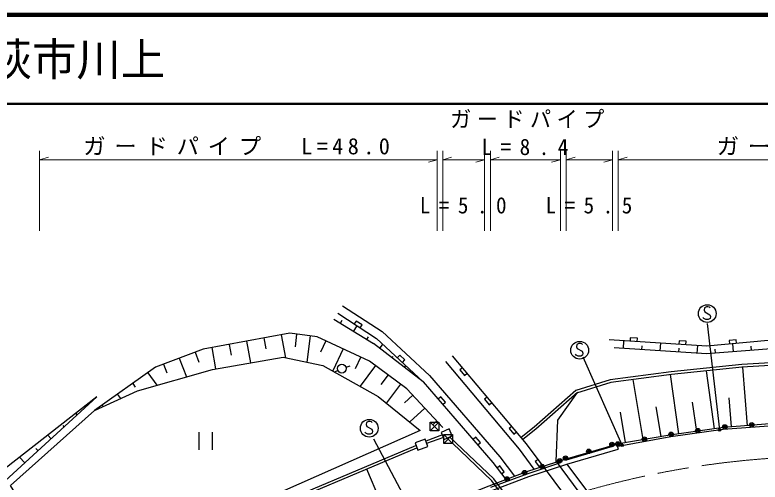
# Model space of a CAD drawing. Units: millimetres, scale not verified. Extents: x 40000 to 680000, y 20000 to 380000.
# Drawn here: x 408106 to 491914, y 327406 to 380000 of the extents above; entities that cross this region are included whole.
import ezdxf
from ezdxf.enums import TextEntityAlignment as Align

# ---------------------------------------------------------------- set-up
doc = ezdxf.new("R2010")
doc.units = ezdxf.units.MM
doc.header["$LTSCALE"] = 1000
doc.linetypes.add('CHAIN', pattern=[18.5, 12, -1.5, 3.5, -1.5])
for name, color, linetype, lineweight in [('M-BGD', 7, 'Continuous', 25), ('M-BMK', 2, 'CHAIN', 13), ('M-STR-HTXT', 7, 'Continuous', 13), ('M-STR-STRC', 7, 'Continuous', 25), ('M-TTL', 2, 'Continuous', 140), ('M-TTL-LINE', 7, 'Continuous', 50)]:
    doc.layers.add(name, color=color, linetype=linetype, lineweight=lineweight)
doc.layers.add('M-TTL-TXT', color=7, linetype='Continuous')
doc.styles.add('ＭＳ ゴシック', font='')
doc.styles.get('ＭＳ ゴシック').set_extended_font_data('MS Gothic')

msp = doc.modelspace()

# ---------------------------------------------------------------- linework, layer by layer
at = {"layer": 'M-BGD'}
for p, q in [((443969, 345746), (448433, 342995)), ((444713, 345287), (444917, 345619)), ((446201, 344370), (446588, 344998)), ((436096, 343629), (436322, 342393)), ((438047, 343987), (438521, 341404)), ((439789, 344068), (439609, 342645)), ((441323, 343874), (440947, 340914)), ((447689, 343453), (447872, 343749)), ((432193, 342914), (432415, 341700)), ((434144, 343271), (434593, 340822)), ((443070, 343319), (442467, 342024)), ((454020, 338713), (448433, 342995)), ((449132, 342459), (449486, 342921)), ((476538, 342450), (476594, 343312)), ((480692, 342175), (480750, 343049)), ((484847, 341901), (484905, 342786)), ((488921, 342069), (488849, 342995)), ((428376, 342035), (428808, 340908)), ((430241, 342556), (430682, 340151)), ((445032, 342405), (443874, 339921)), ((478615, 342313), (478644, 342746)), ((482770, 342038), (482799, 342478)), ((486897, 341911), (486863, 342359)), ((490945, 342226), (490908, 342704)), ((426596, 341352), (427400, 339259)), ((446993, 341491), (446380, 340175)), ((450529, 341389), (450655, 341554)), ((423927, 340328), (417076, 335450)), ((424817, 340669), (425188, 339703)), ((445347, 340343), (445821, 340500)), ((448673, 340515), (446951, 338193)), ((451925, 340318), (452077, 340516)), ((490497, 333756), (489966, 340341)), ((423071, 339718), (424070, 338314)), ((444421, 339969), (443971, 339752)), ((450072, 339477), (449277, 338406)), ((482777, 332833), (481839, 339508)), ((486790, 333397), (485873, 339925)), ((453322, 339248), (453347, 339281)), ((478780, 332190), (477646, 338949)), ((421358, 338499), (421640, 338102)), ((451471, 338439), (449893, 336313)), ((417335, 337000), (404379, 326892)), ((407025, 327533), (417335, 337000)), ((419645, 337279), (419982, 336806)), ((452850, 337194), (451911, 336316)), ((416598, 336324), (416571, 336354)), ((484783, 333115), (484320, 336417)), ((488694, 333611), (488431, 336885)), ((417932, 336060), (417989, 335981)), ((454209, 335741), (452534, 334174)), ((476784, 331856), (476211, 335269)), ((480776, 332525), (480214, 335871)), ((415125, 334972), (414962, 335149)), ((413652, 333619), (413517, 333767)), ((454798, 334170), (455798, 333170)), ((454798, 333170), (455798, 334170)), ((455568, 334288), (455062, 333815)), ((487778, 333358), (496805, 334049)), ((428797, 333034), (428797, 331034)), ((430317, 331034), (430317, 333034)), ((456330, 332766), (457330, 331766)), ((456330, 331766), (457330, 332766)), ((481862, 332524), (487778, 333358)), ((412180, 332267), (411799, 332681)), ((456197, 332718), (454303, 332028)), ((456299, 332436), (454406, 331746)), ((475961, 331454), (481862, 332524)), ((410707, 330914), (410462, 331181)), ((475327, 331399), (470105, 329874)), ((409234, 329562), (408636, 330213)), ((469464, 329575), (465797, 328334)), ((468994, 329719), (474201, 322714)), ((470166, 329424), (474691, 323413)), ((450398, 322434), (447684, 328852)), ((465797, 328334), (461577, 326818))]:
    msp.add_line(p, q, dxfattribs=at)
for points in [[(543602, 355288), (532720, 353828), (516895, 348704), (497684, 343814), (485914, 342722), (474954, 343415)], [(542877, 354421), (532830, 352827), (517166, 347736), (498028, 342777), (485885, 341833), (475499, 342518)], [(444960, 347249), (449409, 344357), (454741, 339408), (462626, 330256), (464285, 328060)], [(444415, 346411), (448791, 343565), (454020, 338713), (461848, 329628), (463310, 327692)], [(446939, 344770), (447157, 345105), (446486, 345541), (446268, 345206)], [(456248, 333562), (452170, 337921), (447974, 341034), (442090, 343776), (439023, 344166), (429265, 342377), (423927, 340328)], [(478093, 343217), (478119, 343616), (477320, 343666), (477295, 343267)], [(483573, 342870), (483598, 343270), (482800, 343320), (482775, 342921)], [(489255, 343032), (489218, 343430), (488421, 343357), (488458, 342958)], [(535697, 338238), (520205, 343269), (509299, 341259), (500665, 341297), (489851, 340634)], [(535604, 337953), (520185, 342960), (509326, 340959), (500673, 340997), (489869, 340335)], [(451699, 340867), (451971, 341160), (451385, 341704), (451113, 341411)], [(474960, 319203), (465636, 331725), (457335, 341634)], [(466520, 328862), (464851, 331104), (456568, 340991)], [(458461, 340289), (458155, 340032), (458668, 339419), (458975, 339676)], [(489851, 340634), (481917, 339821), (475053, 338907), (471184, 337700)], [(489881, 340336), (481952, 339523), (475118, 338613), (471273, 337414)], [(456238, 336138), (456541, 336399), (456019, 337006), (455716, 336744)], [(461228, 336986), (460922, 336729), (461435, 336116), (461742, 336372)], [(471184, 337700), (466518, 333583), (465051, 332437)], [(471382, 337475), (466710, 333352), (465236, 332201)], [(468994, 329719), (469159, 334378), (471382, 337475)], [(463995, 333683), (463689, 333426), (464202, 332813), (464509, 333069)], [(530947, 329706), (526632, 330812), (517833, 332707), (511864, 333616), (505747, 334098), (496804, 334263), (487793, 333538), (481773, 332693), (475786, 331688), (475954, 331112)], [(468024, 319638), (461968, 327763), (457037, 332483)], [(460152, 331596), (460455, 331857), (459933, 332463), (459630, 332202)], [(453148, 331488), (434153, 323457), (422496, 318716), (419167, 316684), (409855, 315582)], [(453265, 331212), (434268, 323180), (422634, 318448), (419398, 316396), (409890, 315284)], [(455671, 324663), (461149, 326878), (465699, 328593), (469988, 329998), (475786, 331688)], [(455896, 324107), (461368, 326319), (465898, 328027), (470166, 329424), (475954, 331112)], [(467784, 319458), (461743, 327563), (457330, 331788)], [(466951, 329958), (466630, 329719), (467108, 329078), (467428, 329317)], [(462820, 328341), (463139, 328582), (462657, 329220), (462338, 328979)]]:
    msp.add_lwpolyline(points, dxfattribs=at)
for points in [[(408981, 324783), (407619, 327020), (417076, 335450), (421894, 337697), (430335, 340091), (438276, 341453), (442753, 340550), (448971, 337060), (453699, 333230), (430275, 322867), (422045, 320122), (418492, 318407), (408270, 317501)], [(454798, 333170), (454798, 334170), (455798, 334170), (455798, 333170)], [(456033, 332984), (456395, 332189), (457296, 332600), (456934, 333394)], [(456330, 331766), (456330, 332766), (457330, 332766), (457330, 331766)], [(453413, 331003), (454546, 331407), (454252, 332233), (453118, 331829)]]:
    msp.add_lwpolyline(points, close=True, dxfattribs=at)
for centre, radius in [((444872, 340186), 500), ((487945, 333622), 250), ((487945, 333622), 150), ((487945, 333622), 50), ((490976, 333854), 250), ((490976, 333854), 150), ((490976, 333854), 50), ((481908, 332783), 250), ((481908, 332783), 150), ((481908, 332783), 50), ((484918, 333207), 250), ((484918, 333207), 150), ((484918, 333207), 50), ((475257, 331639), 250), ((475917, 331700), 250), ((478907, 332242), 250), ((478907, 332242), 150), ((478907, 332242), 50), ((472646, 330876), 250), ((475257, 331639), 150), ((475257, 331639), 50), ((475917, 331700), 150), ((475917, 331700), 50), ((470035, 330114), 250), ((470035, 330114), 150), ((472646, 330876), 150), ((472646, 330876), 50), ((467405, 329142), 250), ((469384, 329812), 250), ((469384, 329812), 150), ((469384, 329812), 50), ((470035, 330114), 50), ((465424, 328466), 250), ((465424, 328466), 150), ((467405, 329142), 150), ((467405, 329142), 50), ((463458, 327760), 250), ((463458, 327760), 150), ((463458, 327760), 50), ((465424, 328466), 50)]:
    msp.add_circle(centre, radius, dxfattribs=at)
at = {"layer": 'M-BMK'}
msp.add_arc((500009, 230328), 100000, 59.75876, 110.76614, dxfattribs=at)
at = {"layer": 'M-STR-HTXT'}
for p, q in [((410869, 355695), (410869, 364695)), ((455604, 364695), (455604, 355695)), ((456223, 355695), (456223, 364695)), ((460932, 364695), (460932, 355695)), ((461577, 355695), (461577, 364695)), ((469464, 364695), (469464, 355695)), ((470105, 355695), (470105, 364695)), ((475327, 364695), (475327, 355695)), ((475961, 355695), (475961, 364695)), ((410869, 363695), (411869, 363975)), ((456223, 363695), (457223, 363975)), ((461577, 363695), (462577, 363975)), ((470105, 363695), (471105, 363975)), ((475961, 363695), (476961, 363975)), ((410869, 363695), (455604, 363695)), ((455604, 363695), (454604, 363415)), ((456223, 363695), (460932, 363695)), ((460932, 363695), (459932, 363415)), ((461577, 363695), (469464, 363695)), ((469464, 363695), (468464, 363415)), ((470105, 363695), (475327, 363695)), ((475327, 363695), (474327, 363415)), ((475961, 363695), (532998, 363695))]:
    msp.add_line(p, q, dxfattribs=at)
at = {"layer": 'M-STR-STRC'}
for p, q in [((485979, 345262), (487347, 333277)), ((476400, 331548), (472029, 341463)), ((448453, 332294), (453199, 323290))]:
    msp.add_line(p, q, dxfattribs=at)
for points in [[(486289, 347015), (486209, 347095), (486049, 347135), (485889, 347135), (485649, 347015), (485609, 346775), (485689, 346575), (486249, 346255), (486329, 346055), (486289, 345815), (486089, 345695), (485809, 345695), (485569, 345815), (485489, 345935)], [(471946, 342889), (471866, 342969), (471706, 343009), (471546, 343009), (471306, 342889), (471266, 342649), (471346, 342449), (471906, 342129), (471986, 341929), (471946, 341689), (471746, 341569), (471466, 341569), (471226, 341689), (471146, 341809)], [(448276, 334113), (448196, 334193), (448036, 334233), (447876, 334233), (447636, 334113), (447596, 333873), (447676, 333673), (448236, 333353), (448316, 333153), (448276, 332913), (448076, 332793), (447796, 332793), (447556, 332913), (447476, 333033)]]:
    msp.add_lwpolyline(points, dxfattribs=at)
for centre, radius in [((485969, 346375), 1000), ((471626, 342249), 1000), ((447956, 333473), 1000), ((487347, 333277), 150), ((487347, 333277), 90), ((487347, 333277), 30), ((476400, 331548), 150), ((476400, 331548), 90), ((476400, 331548), 30)]:
    msp.add_circle(centre, radius, dxfattribs=at)
at = {"layer": 'M-TTL'}
msp.add_line((680000, 380000), (40000, 380000), dxfattribs=at)
at = {"layer": 'M-TTL-LINE'}
msp.add_line((40000, 370000), (680000, 370000), dxfattribs=at)

# ---------------------------------------------------------------- texts
at = {"layer": 'M-STR-HTXT', "char_height": 1833, "attachment_point": 7, "style": 'ＭＳ ゴシック'}
for s, insert in [('\\T1.26;\\W0.95;ガードパイプ', (457055, 367249)), ('\\T1.4;ガードパイプ\u3000L=48.0', (415799, 364195)), ('\\T1.4;ガードパイプ\u3000L=58.0', (487042, 364195)), ('\\T1.81;\\W0.95;L=8.4', (460583, 364195)), ('\\T1.81;\\W0.95;L=5.0', (453640, 357622)), ('\\T1.81;\\W0.95;L=5.5', (467779, 357622))]:
    msp.add_mtext(s, dxfattribs=dict(at, insert=insert))
at = {"layer": 'M-TTL-TXT', "style": 'ＭＳ ゴシック'}
msp.add_text('萩市川上', height=3666, dxfattribs=at).set_placement((405024, 375000), align=Align.MIDDLE_LEFT)

doc.saveas('drawing.dxf')
